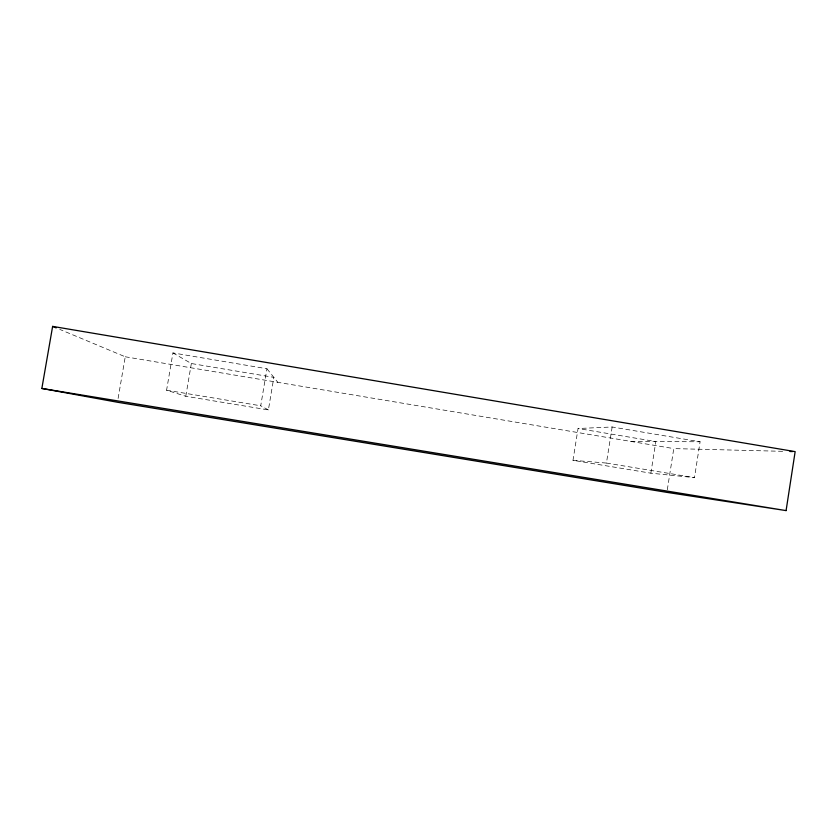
<?xml version="1.0" encoding="UTF-8"?>
<svg xmlns="http://www.w3.org/2000/svg" width="837" height="837" viewBox="0 0 837 837"><rect width="100%" height="100%" fill="white"/><g stroke="black" fill="none" stroke-linecap="round" stroke-linejoin="round"><path stroke-width="0.63" stroke-dasharray="4.18 3.14" d="M650.862 473.187L655.831 441.549L578.053 428.513L572.989 460.319L650.862 473.187L694.49 477.624L700.088 441.779L612.161 426.985L578.053 428.513M667.309 489.791L673.764 448.601L783.401 451.331M572.989 460.319L606.438 463.06L612.161 426.985M268.384 409.921L260.725 405.788L266.94 368.74L172.935 352.921L166.584 390.209L185.783 396.267L268.384 409.921L273.845 377.361L191.349 363.53L172.935 352.921M185.783 396.267L191.349 363.53M118.101 398.454L125.247 356.782L59.762 329.391M630.91 441.423L700.088 441.779M166.584 390.209L260.725 405.788M606.438 463.06L694.49 477.624M125.247 356.782L673.764 448.601M266.94 368.74L277.811 382.321"/><path stroke-width="1.26" d="M786.089 510.601L795.15 451.624L52.626 326.399L41.85 388.452L117.442 402.241L666.901 492.365L786.089 510.601L41.85 388.452M789.929 451.499L792.545 451.561M52.626 326.399L56.194 327.895"/></g></svg>
